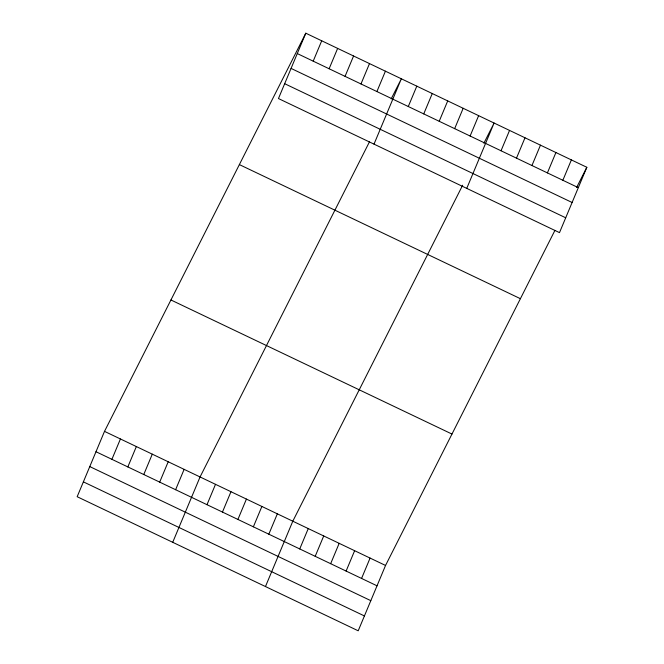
<?xml version="1.0" encoding="UTF-8"?>
<svg xmlns="http://www.w3.org/2000/svg" width="664" height="664" viewBox="0 0 664 664"><rect width="100%" height="100%" fill="white"/><g stroke="black" fill="none" stroke-linecap="round" stroke-linejoin="round"><path stroke-width="1" d="M305.797 33.2L278.457 98.546L559.495 232.632L586.835 167.286L305.797 33.2L104.505 431.368L77.165 496.714L358.203 630.8L385.543 565.454L554.946 230.358M111.909 459.33L120.425 438.97M127.837 466.925L136.352 446.565M313.2 61.154L321.716 40.794M143.764 474.528L152.28 454.168M329.128 68.757L337.644 48.397M159.692 482.122L168.208 461.762M345.056 76.352L353.572 55.992M175.611 489.717L184.127 469.357M360.975 83.954L369.491 63.595M172.723 542.305L200.055 476.959L369.458 141.864M376.903 91.549L385.419 71.189M206.994 504.69L215.509 484.33M374.015 144.13L401.346 78.792L391.162 98.936M222.457 512.068L230.972 491.709M408.285 106.522L416.801 86.162M237.911 519.447L246.427 499.079M423.74 113.901L432.264 93.541M253.366 526.818L261.882 506.458M439.203 121.271L447.719 100.911M268.82 534.196L277.344 513.836M454.657 128.65L463.173 108.29M265.467 586.553L292.799 521.207L462.65 185.231M470.112 136.02L478.628 115.66M299.738 548.945L308.254 528.586M466.75 188.385L494.091 123.039L483.907 143.183M315.192 556.316L323.717 535.956M501.029 150.769L509.545 130.41M330.655 563.694L339.171 543.335M516.484 158.148L525 137.788M346.11 571.065L354.626 550.705M531.947 165.527L540.463 145.159M361.565 578.444L370.08 558.084M547.402 172.897L555.917 152.537M562.856 180.276L571.372 159.916M576.642 187.431L586.835 167.286M297.273 53.56L578.311 187.646M291.064 68.409L572.102 202.495M284.665 83.697L565.703 217.784M239.364 164.597L520.402 298.684M170.93 299.97L451.968 434.057M104.505 431.368L385.543 565.454M95.99 451.727L377.027 585.814M89.773 466.576L370.811 600.663M83.382 481.865L364.42 615.951"/></g></svg>
